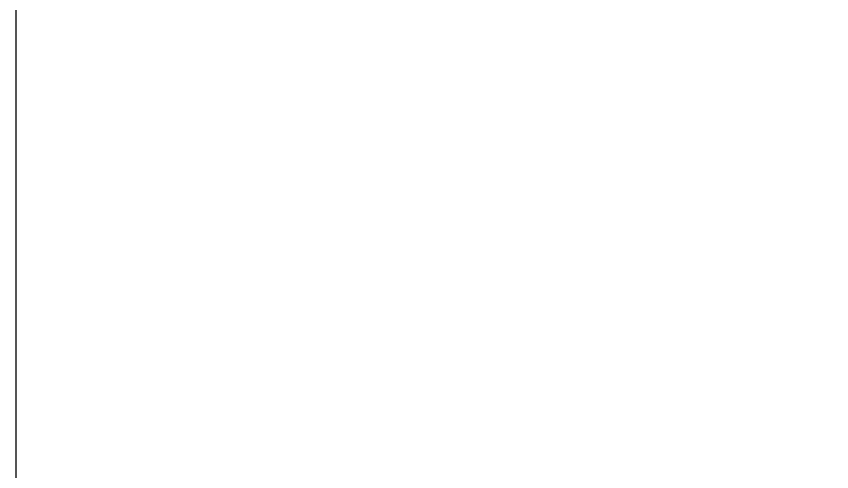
# Model space of a CAD drawing. Header units: millimetres. Extents: x 0 to 145404, y 0 to 194550.
# Drawn here: x 75875.5 to 76088.4, y 95812.8 to 95931.7 of the extents above; entities that cross this region are included whole.
import ezdxf

# ---------------------------------------------------------------- set-up
doc = ezdxf.new("R2010")
doc.units = ezdxf.units.MM
doc.layers.add('АР - Наружная стена', color=144, linetype='Continuous', lineweight=30)

# ---------------------------------------------------------------- blocks, each defined once
blk = doc.blocks.new('Квартира 1К 6300 тип 36')
at = {"layer": 'АР - Наружная стена'}
blk.add_lwpolyline([(6050.000000003725, 3209.999999996275), (6050.000000002794, 6499.999999997206), (5650.000000002794, 6499.999999997206), (5650.000000003725, 3209.999999996275)], close=True, dxfattribs=at)
blk = doc.blocks.new('V_Section_3')
blk.add_blockref('Квартира 1К 6300 тип 36', (8949.999999371357, -12799.99999999534))

msp = doc.modelspace()

# ---------------------------------------------------------------- block references
at = {"xscale": -1}
msp.add_blockref('V_Section_3', (90875.46005912624, 103346.113698616, 1.056413898744269e-07), dxfattribs=at)

doc.saveas('drawing.dxf')
